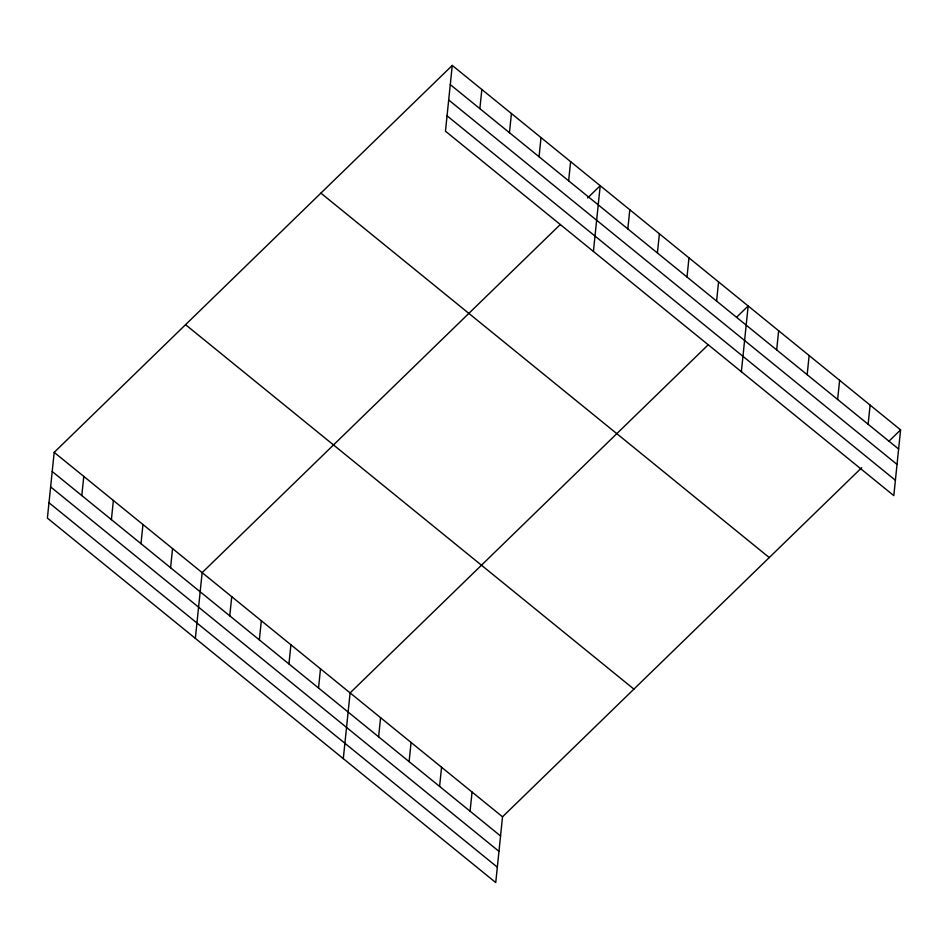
<?xml version="1.0" encoding="UTF-8"?>
<svg xmlns="http://www.w3.org/2000/svg" width="948" height="948" viewBox="0 0 948 948"><rect width="100%" height="100%" fill="white"/><g stroke="black" fill="none" stroke-linecap="round" stroke-linejoin="round"><path stroke-width="1.42" d="M452.255 65.436L445.465 131.191L893.81 495.638L900.6 429.882L452.255 65.436L54.19 452.362L47.4 518.118L495.745 882.564L502.535 816.809L861.72 467.684M81.801 495.567L83.791 476.406M111.402 519.623L113.381 500.461M140.991 543.678L142.97 524.517M170.581 567.734L172.56 548.572M195.359 638.383L202.149 572.628L560.28 224.522M229.76 615.845L231.739 596.683M259.349 639.888L261.328 620.739M288.939 663.944L290.918 644.782M318.528 687.999L320.507 668.838M343.306 758.649L350.108 692.893L708.227 344.788M378.608 736.833L380.586 717.683M409.098 761.623L411.077 742.462M479.866 108.653L481.845 89.491M439.588 786.402L441.567 767.24M509.455 132.696L511.434 113.547M470.078 811.18L472.057 792.03M539.045 156.752L541.024 137.59M568.634 180.807L570.613 161.646M593.412 251.457L600.214 185.701L587.594 197.966M627.825 228.918L629.804 209.757M657.414 252.974L659.393 233.812M687.004 277.029L688.983 257.868M716.593 301.073L718.572 281.923M741.372 371.735L748.162 305.967L736.608 317.213M776.673 349.919L778.652 330.757M807.163 374.697L809.142 355.536M837.641 399.475L839.62 380.326M868.131 424.266L870.11 405.104M889.046 441.116L900.6 429.882M450.276 84.597L898.621 449.044M448.688 99.967L897.033 464.425M447.053 115.81L895.398 480.269M320.898 193.119L769.243 557.566M185.559 324.678L633.904 689.125M54.19 452.362L502.535 816.809M52.211 471.512L500.556 835.97M50.623 486.893L498.968 851.34M48.988 502.736L497.333 867.183"/></g></svg>
